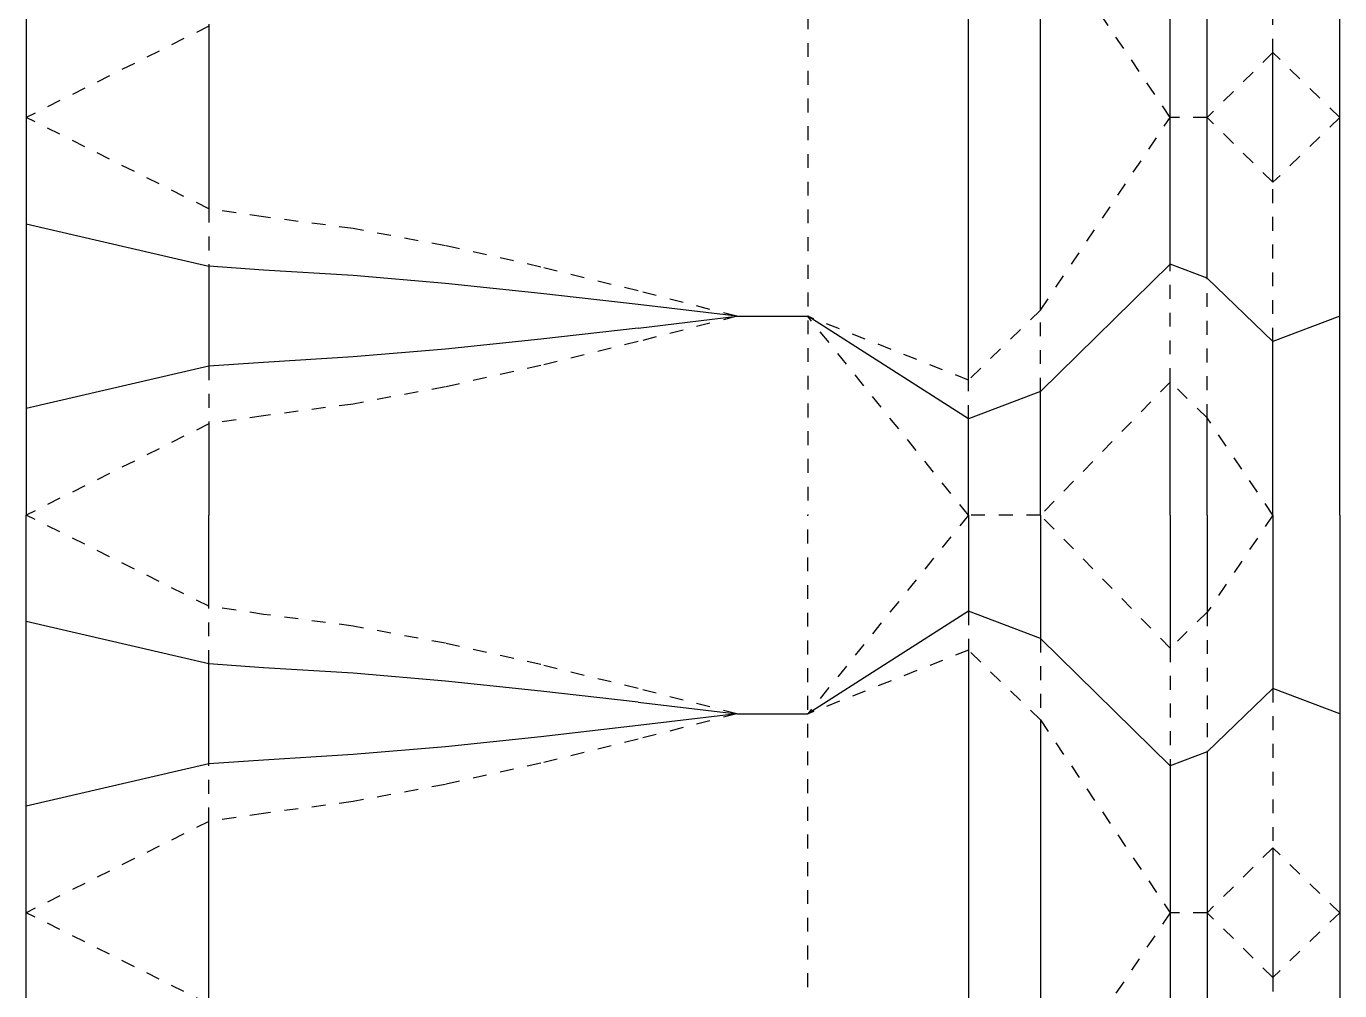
# Model space of a CAD drawing. Extents: x 11 to 192, y -288 to -9.
# Drawn here: x 38.2 to 171.8, y -203.6 to -105.4 of the extents above; entities that cross this region are included whole.
import ezdxf

# ---------------------------------------------------------------- set-up
doc = ezdxf.new("R2010")
doc.units = 0
for name, pattern in [('AI-LINETYPE-1', [2.822222, 1.411111, -1.411111]), ('AI-LINETYPE-10', [2.822222, 1.411111, -1.411111]), ('AI-LINETYPE-100', [2.822222, 1.411111, -1.411111]), ('AI-LINETYPE-101', [2.822222, 1.411111, -1.411111]), ('AI-LINETYPE-102', [2.822222, 1.411111, -1.411111]), ('AI-LINETYPE-103', [2.822222, 1.411111, -1.411111]), ('AI-LINETYPE-104', [2.822222, 1.411111, -1.411111]), ('AI-LINETYPE-105', [2.822222, 1.411111, -1.411111]), ('AI-LINETYPE-110', [2.822222, 1.411111, -1.411111]), ('AI-LINETYPE-111', [2.822222, 1.411111, -1.411111]), ('AI-LINETYPE-130', [2.822222, 1.411111, -1.411111]), ('AI-LINETYPE-131', [2.822222, 1.411111, -1.411111]), ('AI-LINETYPE-132', [2.822222, 1.411111, -1.411111]), ('AI-LINETYPE-133', [2.822222, 1.411111, -1.411111]), ('AI-LINETYPE-134', [2.822222, 1.411111, -1.411111]), ('AI-LINETYPE-135', [2.822222, 1.411111, -1.411111]), ('AI-LINETYPE-136', [2.822222, 1.411111, -1.411111]), ('AI-LINETYPE-147', [2.822222, 1.411111, -1.411111]), ('AI-LINETYPE-15', [2.822222, 1.411111, -1.411111]), ('AI-LINETYPE-16', [2.822222, 1.411111, -1.411111]), ('AI-LINETYPE-173', [2.822222, 1.411111, -1.411111]), ('AI-LINETYPE-174', [2.822222, 1.411111, -1.411111]), ('AI-LINETYPE-175', [2.822222, 1.411111, -1.411111]), ('AI-LINETYPE-176', [2.822222, 1.411111, -1.411111]), ('AI-LINETYPE-177', [2.822222, 1.411111, -1.411111]), ('AI-LINETYPE-178', [2.822222, 1.411111, -1.411111]), ('AI-LINETYPE-179', [2.822222, 1.411111, -1.411111]), ('AI-LINETYPE-180', [2.822222, 1.411111, -1.411111]), ('AI-LINETYPE-181', [2.822222, 1.411111, -1.411111]), ('AI-LINETYPE-182', [2.822222, 1.411111, -1.411111]), ('AI-LINETYPE-183', [2.822222, 1.411111, -1.411111]), ('AI-LINETYPE-184', [2.822222, 1.411111, -1.411111]), ('AI-LINETYPE-185', [2.822222, 1.411111, -1.411111]), ('AI-LINETYPE-186', [2.822222, 1.411111, -1.411111]), ('AI-LINETYPE-187', [2.822222, 1.411111, -1.411111]), ('AI-LINETYPE-188', [2.822222, 1.411111, -1.411111]), ('AI-LINETYPE-189', [2.822222, 1.411111, -1.411111]), ('AI-LINETYPE-190', [2.822222, 1.411111, -1.411111]), ('AI-LINETYPE-2', [2.822222, 1.411111, -1.411111]), ('AI-LINETYPE-3', [2.822222, 1.411111, -1.411111]), ('AI-LINETYPE-35', [2.822222, 1.411111, -1.411111]), ('AI-LINETYPE-36', [2.822222, 1.411111, -1.411111]), ('AI-LINETYPE-37', [2.822222, 1.411111, -1.411111]), ('AI-LINETYPE-38', [2.822222, 1.411111, -1.411111]), ('AI-LINETYPE-39', [2.822222, 1.411111, -1.411111]), ('AI-LINETYPE-4', [2.822222, 1.411111, -1.411111]), ('AI-LINETYPE-40', [2.822222, 1.411111, -1.411111]), ('AI-LINETYPE-41', [2.822222, 1.411111, -1.411111]), ('AI-LINETYPE-5', [2.822222, 1.411111, -1.411111]), ('AI-LINETYPE-52', [2.822222, 1.411111, -1.411111]), ('AI-LINETYPE-53', [2.822222, 1.411111, -1.411111]), ('AI-LINETYPE-6', [2.822222, 1.411111, -1.411111]), ('AI-LINETYPE-7', [2.822222, 1.411111, -1.411111]), ('AI-LINETYPE-78', [2.822222, 1.411111, -1.411111]), ('AI-LINETYPE-79', [2.822222, 1.411111, -1.411111]), ('AI-LINETYPE-8', [2.822222, 1.411111, -1.411111]), ('AI-LINETYPE-80', [2.822222, 1.411111, -1.411111]), ('AI-LINETYPE-81', [2.822222, 1.411111, -1.411111]), ('AI-LINETYPE-82', [2.822222, 1.411111, -1.411111]), ('AI-LINETYPE-83', [2.822222, 1.411111, -1.411111]), ('AI-LINETYPE-84', [2.822222, 1.411111, -1.411111]), ('AI-LINETYPE-85', [2.822222, 1.411111, -1.411111]), ('AI-LINETYPE-86', [2.822222, 1.411111, -1.411111]), ('AI-LINETYPE-87', [2.822222, 1.411111, -1.411111]), ('AI-LINETYPE-88', [2.822222, 1.411111, -1.411111]), ('AI-LINETYPE-89', [2.822222, 1.411111, -1.411111]), ('AI-LINETYPE-9', [2.822222, 1.411111, -1.411111]), ('AI-LINETYPE-90', [2.822222, 1.411111, -1.411111]), ('AI-LINETYPE-91', [2.822222, 1.411111, -1.411111]), ('AI-LINETYPE-92', [2.822222, 1.411111, -1.411111]), ('AI-LINETYPE-93', [2.822222, 1.411111, -1.411111]), ('AI-LINETYPE-94', [2.822222, 1.411111, -1.411111]), ('AI-LINETYPE-95', [2.822222, 1.411111, -1.411111]), ('AI-LINETYPE-96', [2.822222, 1.411111, -1.411111]), ('AI-LINETYPE-97', [2.822222, 1.411111, -1.411111]), ('AI-LINETYPE-98', [2.822222, 1.411111, -1.411111]), ('AI-LINETYPE-99', [2.822222, 1.411111, -1.411111])]:
    doc.linetypes.add(name, pattern=pattern)
for name, color, linetype in [('CUTLINE', 7, 'CONTINUOUS'), ('MOUNTAINLINE', 7, 'CONTINUOUS'), ('VALLEYLINE', 7, 'CONTINUOUS')]:
    doc.layers.add(name, color=color, linetype=linetype)

# ---------------------------------------------------------------- blocks, each defined once
blk = doc.blocks.new('BLOCK_2')
at = {"layer": 'CUTLINE', "color": 7}
blk.add_lwpolyline([(171.85, -155.16), (171.85, -33.73)], dxfattribs=at)
blk = doc.blocks.new('BLOCK_3')
at = {"layer": 'CUTLINE', "color": 7}
blk.add_lwpolyline([(38.16, -33.73), (38.16, -155.16)], dxfattribs=at)
blk = doc.blocks.new('BLOCK_5')
at = {"layer": 'CUTLINE', "color": 7}
blk.add_lwpolyline([(171.85, -155.16), (171.85, -276.58)], dxfattribs=at)
blk = doc.blocks.new('BLOCK_6')
at = {"layer": 'CUTLINE', "color": 7}
blk.add_lwpolyline([(38.16, -276.58), (38.16, -155.16)], dxfattribs=at)
blk = doc.blocks.new('BLOCK_8')
at = {"layer": 'VALLEYLINE', "color": 7, "linetype": 'AI-LINETYPE-1'}
blk.add_lwpolyline([(134.05, -155.16), (117.7, -134.92)], dxfattribs=at)
blk = doc.blocks.new('BLOCK_9')
at = {"layer": 'VALLEYLINE', "color": 7, "linetype": 'AI-LINETYPE-2'}
blk.add_lwpolyline([(154.59, -141.61), (141.38, -155.16)], dxfattribs=at)
blk = doc.blocks.new('BLOCK_10')
at = {"layer": 'VALLEYLINE', "color": 7, "linetype": 'AI-LINETYPE-3'}
blk.add_lwpolyline([(158.36, -145.26), (154.59, -141.61)], dxfattribs=at)
blk = doc.blocks.new('BLOCK_11')
at = {"layer": 'VALLEYLINE', "color": 7, "linetype": 'AI-LINETYPE-4'}
blk.add_lwpolyline([(165.04, -155.16), (158.36, -145.26)], dxfattribs=at)
blk = doc.blocks.new('BLOCK_12')
at = {"layer": 'VALLEYLINE', "color": 7, "linetype": 'AI-LINETYPE-5'}
blk.add_lwpolyline([(154.59, -141.61), (154.59, -129.62)], dxfattribs=at)
blk = doc.blocks.new('BLOCK_13')
at = {"layer": 'VALLEYLINE', "color": 7, "linetype": 'AI-LINETYPE-6'}
blk.add_lwpolyline([(158.36, -145.26), (158.35, -131.05)], dxfattribs=at)
blk = doc.blocks.new('BLOCK_14')
at = {"layer": 'VALLEYLINE', "color": 7, "linetype": 'AI-LINETYPE-7'}
blk.add_lwpolyline([(134.05, -141.41), (117.7, -134.92)], dxfattribs=at)
blk = doc.blocks.new('BLOCK_15')
at = {"layer": 'VALLEYLINE', "color": 7, "linetype": 'AI-LINETYPE-8'}
blk.add_lwpolyline([(134.05, -145.37), (134.05, -141.41)], dxfattribs=at)
blk = doc.blocks.new('BLOCK_16')
at = {"layer": 'VALLEYLINE', "color": 7, "linetype": 'AI-LINETYPE-9'}
blk.add_lwpolyline([(141.38, -142.59), (141.38, -134.3)], dxfattribs=at)
blk = doc.blocks.new('BLOCK_17')
at = {"layer": 'VALLEYLINE', "color": 7, "linetype": 'AI-LINETYPE-10'}
blk.add_lwpolyline([(141.38, -134.3), (134.05, -141.41)], dxfattribs=at)
blk = doc.blocks.new('BLOCK_22')
at = {"layer": 'VALLEYLINE', "color": 7, "linetype": 'AI-LINETYPE-15'}
blk.add_lwpolyline([(154.59, -114.68), (141.38, -95.06)], dxfattribs=at)
blk = doc.blocks.new('BLOCK_23')
at = {"layer": 'VALLEYLINE', "color": 7, "linetype": 'AI-LINETYPE-16'}
blk.add_lwpolyline([(141.38, -134.3), (154.59, -114.68)], dxfattribs=at)
blk = doc.blocks.new('BLOCK_42')
at = {"layer": 'VALLEYLINE', "color": 7, "linetype": 'AI-LINETYPE-35'}
blk.add_lwpolyline([(158.35, -114.68), (154.59, -114.68)], dxfattribs=at)
blk = doc.blocks.new('BLOCK_43')
at = {"layer": 'VALLEYLINE', "color": 7, "linetype": 'AI-LINETYPE-36'}
blk.add_lwpolyline([(165.04, -121.28), (158.35, -114.68)], dxfattribs=at)
blk = doc.blocks.new('BLOCK_44')
at = {"layer": 'VALLEYLINE', "color": 7, "linetype": 'AI-LINETYPE-37'}
blk.add_lwpolyline([(165.04, -137.5), (165.04, -121.28)], dxfattribs=at)
blk = doc.blocks.new('BLOCK_45')
at = {"layer": 'VALLEYLINE', "color": 7, "linetype": 'AI-LINETYPE-38'}
blk.add_lwpolyline([(171.85, -114.68), (165.04, -121.28)], dxfattribs=at)
blk = doc.blocks.new('BLOCK_46')
at = {"layer": 'VALLEYLINE', "color": 7, "linetype": 'AI-LINETYPE-39'}
blk.add_lwpolyline([(165.04, -108.08), (158.35, -114.68)], dxfattribs=at)
blk = doc.blocks.new('BLOCK_47')
at = {"layer": 'VALLEYLINE', "color": 7, "linetype": 'AI-LINETYPE-40'}
blk.add_lwpolyline([(171.85, -114.68), (165.04, -108.08)], dxfattribs=at)
blk = doc.blocks.new('BLOCK_48')
at = {"layer": 'VALLEYLINE', "color": 7, "linetype": 'AI-LINETYPE-41'}
blk.add_lwpolyline([(165.04, -108.08), (165.04, -91.86)], dxfattribs=at)
blk = doc.blocks.new('BLOCK_59')
at = {"layer": 'VALLEYLINE', "color": 7, "linetype": 'AI-LINETYPE-52'}
blk.add_lwpolyline([(56.73, -105.39), (38.16, -114.68)], dxfattribs=at)
blk = doc.blocks.new('BLOCK_60')
at = {"layer": 'VALLEYLINE', "color": 7, "linetype": 'AI-LINETYPE-53'}
blk.add_lwpolyline([(56.73, -99.52), (56.73, -105.39)], dxfattribs=at)
blk = doc.blocks.new('BLOCK_85')
at = {"layer": 'VALLEYLINE', "color": 7, "linetype": 'AI-LINETYPE-78'}
blk.add_lwpolyline([(110.48, -134.92), (100.43, -132.34)], dxfattribs=at)
blk = doc.blocks.new('BLOCK_86')
at = {"layer": 'VALLEYLINE', "color": 7, "linetype": 'AI-LINETYPE-79'}
blk.add_lwpolyline([(100.43, -132.34), (90.52, -129.9)], dxfattribs=at)
blk = doc.blocks.new('BLOCK_87')
at = {"layer": 'VALLEYLINE', "color": 7, "linetype": 'AI-LINETYPE-80'}
blk.add_lwpolyline([(90.52, -129.9), (80.82, -127.74)], dxfattribs=at)
blk = doc.blocks.new('BLOCK_88')
at = {"layer": 'VALLEYLINE', "color": 7, "linetype": 'AI-LINETYPE-81'}
blk.add_lwpolyline([(80.82, -127.74), (71.42, -125.99)], dxfattribs=at)
blk = doc.blocks.new('BLOCK_89')
at = {"layer": 'VALLEYLINE', "color": 7, "linetype": 'AI-LINETYPE-82'}
blk.add_lwpolyline([(71.42, -125.99), (62.3, -124.79)], dxfattribs=at)
blk = doc.blocks.new('BLOCK_90')
at = {"layer": 'VALLEYLINE', "color": 7, "linetype": 'AI-LINETYPE-83'}
blk.add_lwpolyline([(62.3, -124.79), (56.73, -123.97)], dxfattribs=at)
blk = doc.blocks.new('BLOCK_91')
at = {"layer": 'VALLEYLINE', "color": 7, "linetype": 'AI-LINETYPE-84'}
blk.add_lwpolyline([(110.48, -134.92), (100.43, -137.49)], dxfattribs=at)
blk = doc.blocks.new('BLOCK_92')
at = {"layer": 'VALLEYLINE', "color": 7, "linetype": 'AI-LINETYPE-85'}
blk.add_lwpolyline([(100.43, -137.49), (90.52, -139.93)], dxfattribs=at)
blk = doc.blocks.new('BLOCK_93')
at = {"layer": 'VALLEYLINE', "color": 7, "linetype": 'AI-LINETYPE-86'}
blk.add_lwpolyline([(90.52, -139.93), (80.82, -142.1)], dxfattribs=at)
blk = doc.blocks.new('BLOCK_94')
at = {"layer": 'VALLEYLINE', "color": 7, "linetype": 'AI-LINETYPE-87'}
blk.add_lwpolyline([(80.82, -142.1), (71.42, -143.85)], dxfattribs=at)
blk = doc.blocks.new('BLOCK_95')
at = {"layer": 'VALLEYLINE', "color": 7, "linetype": 'AI-LINETYPE-88'}
blk.add_lwpolyline([(71.42, -143.85), (62.3, -145.05)], dxfattribs=at)
blk = doc.blocks.new('BLOCK_96')
at = {"layer": 'VALLEYLINE', "color": 7, "linetype": 'AI-LINETYPE-89'}
blk.add_lwpolyline([(62.3, -145.05), (56.73, -145.87)], dxfattribs=at)
blk = doc.blocks.new('BLOCK_97')
at = {"layer": 'VALLEYLINE', "color": 7, "linetype": 'AI-LINETYPE-90'}
blk.add_lwpolyline([(56.73, -123.97), (38.16, -114.68)], dxfattribs=at)
blk = doc.blocks.new('BLOCK_98')
at = {"layer": 'VALLEYLINE', "color": 7, "linetype": 'AI-LINETYPE-91'}
blk.add_lwpolyline([(56.73, -123.97), (56.73, -129.84)], dxfattribs=at)
blk = doc.blocks.new('BLOCK_99')
at = {"layer": 'VALLEYLINE', "color": 7, "linetype": 'AI-LINETYPE-92'}
blk.add_lwpolyline([(56.73, -145.87), (38.16, -155.16)], dxfattribs=at)
blk = doc.blocks.new('BLOCK_100')
at = {"layer": 'VALLEYLINE', "color": 7, "linetype": 'AI-LINETYPE-93'}
blk.add_lwpolyline([(56.73, -140), (56.73, -145.87)], dxfattribs=at)
blk = doc.blocks.new('BLOCK_101')
at = {"layer": 'VALLEYLINE', "color": 7, "linetype": 'AI-LINETYPE-94'}
blk.add_lwpolyline([(117.7, -33.73), (117.7, -155.16)], dxfattribs=at)
blk = doc.blocks.new('BLOCK_102')
at = {"layer": 'VALLEYLINE', "color": 7, "linetype": 'AI-LINETYPE-95'}
blk.add_lwpolyline([(141.38, -155.15), (134.05, -155.16)], dxfattribs=at)
blk = doc.blocks.new('BLOCK_103')
at = {"layer": 'VALLEYLINE', "color": 7, "linetype": 'AI-LINETYPE-96'}
blk.add_lwpolyline([(134.05, -155.16), (117.7, -175.39)], dxfattribs=at)
blk = doc.blocks.new('BLOCK_104')
at = {"layer": 'VALLEYLINE', "color": 7, "linetype": 'AI-LINETYPE-97'}
blk.add_lwpolyline([(154.59, -168.7), (141.38, -155.16)], dxfattribs=at)
blk = doc.blocks.new('BLOCK_105')
at = {"layer": 'VALLEYLINE', "color": 7, "linetype": 'AI-LINETYPE-98'}
blk.add_lwpolyline([(158.36, -165.05), (154.59, -168.7)], dxfattribs=at)
blk = doc.blocks.new('BLOCK_106')
at = {"layer": 'VALLEYLINE', "color": 7, "linetype": 'AI-LINETYPE-99'}
blk.add_lwpolyline([(165.04, -155.16), (158.36, -165.05)], dxfattribs=at)
blk = doc.blocks.new('BLOCK_107')
at = {"layer": 'VALLEYLINE', "color": 7, "linetype": 'AI-LINETYPE-100'}
blk.add_lwpolyline([(154.59, -168.7), (154.59, -180.69)], dxfattribs=at)
blk = doc.blocks.new('BLOCK_108')
at = {"layer": 'VALLEYLINE', "color": 7, "linetype": 'AI-LINETYPE-101'}
blk.add_lwpolyline([(158.36, -165.05), (158.35, -179.26)], dxfattribs=at)
blk = doc.blocks.new('BLOCK_109')
at = {"layer": 'VALLEYLINE', "color": 7, "linetype": 'AI-LINETYPE-102'}
blk.add_lwpolyline([(134.05, -168.9), (117.7, -175.39)], dxfattribs=at)
blk = doc.blocks.new('BLOCK_110')
at = {"layer": 'VALLEYLINE', "color": 7, "linetype": 'AI-LINETYPE-103'}
blk.add_lwpolyline([(134.05, -164.94), (134.05, -168.9)], dxfattribs=at)
blk = doc.blocks.new('BLOCK_111')
at = {"layer": 'VALLEYLINE', "color": 7, "linetype": 'AI-LINETYPE-104'}
blk.add_lwpolyline([(141.38, -167.72), (141.38, -176.01)], dxfattribs=at)
blk = doc.blocks.new('BLOCK_112')
at = {"layer": 'VALLEYLINE', "color": 7, "linetype": 'AI-LINETYPE-105'}
blk.add_lwpolyline([(141.38, -176.01), (134.05, -168.9)], dxfattribs=at)
blk = doc.blocks.new('BLOCK_117')
at = {"layer": 'VALLEYLINE', "color": 7, "linetype": 'AI-LINETYPE-110'}
blk.add_lwpolyline([(154.59, -195.63), (141.38, -215.25)], dxfattribs=at)
blk = doc.blocks.new('BLOCK_118')
at = {"layer": 'VALLEYLINE', "color": 7, "linetype": 'AI-LINETYPE-111'}
blk.add_lwpolyline([(141.38, -176.01), (154.59, -195.63)], dxfattribs=at)
blk = doc.blocks.new('BLOCK_137')
at = {"layer": 'VALLEYLINE', "color": 7, "linetype": 'AI-LINETYPE-130'}
blk.add_lwpolyline([(158.35, -195.63), (154.59, -195.63)], dxfattribs=at)
blk = doc.blocks.new('BLOCK_138')
at = {"layer": 'VALLEYLINE', "color": 7, "linetype": 'AI-LINETYPE-131'}
blk.add_lwpolyline([(165.04, -189.03), (158.35, -195.63)], dxfattribs=at)
blk = doc.blocks.new('BLOCK_139')
at = {"layer": 'VALLEYLINE', "color": 7, "linetype": 'AI-LINETYPE-132'}
blk.add_lwpolyline([(165.04, -172.81), (165.04, -189.03)], dxfattribs=at)
blk = doc.blocks.new('BLOCK_140')
at = {"layer": 'VALLEYLINE', "color": 7, "linetype": 'AI-LINETYPE-133'}
blk.add_lwpolyline([(171.85, -195.63), (165.04, -189.03)], dxfattribs=at)
blk = doc.blocks.new('BLOCK_141')
at = {"layer": 'VALLEYLINE', "color": 7, "linetype": 'AI-LINETYPE-134'}
blk.add_lwpolyline([(165.04, -202.23), (158.35, -195.63)], dxfattribs=at)
blk = doc.blocks.new('BLOCK_142')
at = {"layer": 'VALLEYLINE', "color": 7, "linetype": 'AI-LINETYPE-135'}
blk.add_lwpolyline([(171.85, -195.63), (165.04, -202.23)], dxfattribs=at)
blk = doc.blocks.new('BLOCK_143')
at = {"layer": 'VALLEYLINE', "color": 7, "linetype": 'AI-LINETYPE-136'}
blk.add_lwpolyline([(165.04, -202.23), (165.04, -218.45)], dxfattribs=at)
blk = doc.blocks.new('BLOCK_154')
at = {"layer": 'VALLEYLINE', "color": 7, "linetype": 'AI-LINETYPE-147'}
blk.add_lwpolyline([(56.73, -204.92), (38.16, -195.63)], dxfattribs=at)
blk = doc.blocks.new('BLOCK_180')
at = {"layer": 'VALLEYLINE', "color": 7, "linetype": 'AI-LINETYPE-173'}
blk.add_lwpolyline([(110.48, -175.39), (100.43, -177.97)], dxfattribs=at)
blk = doc.blocks.new('BLOCK_181')
at = {"layer": 'VALLEYLINE', "color": 7, "linetype": 'AI-LINETYPE-174'}
blk.add_lwpolyline([(100.43, -177.97), (90.52, -180.41)], dxfattribs=at)
blk = doc.blocks.new('BLOCK_182')
at = {"layer": 'VALLEYLINE', "color": 7, "linetype": 'AI-LINETYPE-175'}
blk.add_lwpolyline([(90.52, -180.41), (80.82, -182.57)], dxfattribs=at)
blk = doc.blocks.new('BLOCK_183')
at = {"layer": 'VALLEYLINE', "color": 7, "linetype": 'AI-LINETYPE-176'}
blk.add_lwpolyline([(80.82, -182.57), (71.42, -184.32)], dxfattribs=at)
blk = doc.blocks.new('BLOCK_184')
at = {"layer": 'VALLEYLINE', "color": 7, "linetype": 'AI-LINETYPE-177'}
blk.add_lwpolyline([(71.42, -184.32), (62.3, -185.52)], dxfattribs=at)
blk = doc.blocks.new('BLOCK_185')
at = {"layer": 'VALLEYLINE', "color": 7, "linetype": 'AI-LINETYPE-178'}
blk.add_lwpolyline([(62.3, -185.52), (56.73, -186.34)], dxfattribs=at)
blk = doc.blocks.new('BLOCK_186')
at = {"layer": 'VALLEYLINE', "color": 7, "linetype": 'AI-LINETYPE-179'}
blk.add_lwpolyline([(110.48, -175.39), (100.43, -172.82)], dxfattribs=at)
blk = doc.blocks.new('BLOCK_187')
at = {"layer": 'VALLEYLINE', "color": 7, "linetype": 'AI-LINETYPE-180'}
blk.add_lwpolyline([(100.43, -172.82), (90.52, -170.38)], dxfattribs=at)
blk = doc.blocks.new('BLOCK_188')
at = {"layer": 'VALLEYLINE', "color": 7, "linetype": 'AI-LINETYPE-181'}
blk.add_lwpolyline([(90.52, -170.38), (80.82, -168.21)], dxfattribs=at)
blk = doc.blocks.new('BLOCK_189')
at = {"layer": 'VALLEYLINE', "color": 7, "linetype": 'AI-LINETYPE-182'}
blk.add_lwpolyline([(80.82, -168.21), (71.42, -166.46)], dxfattribs=at)
blk = doc.blocks.new('BLOCK_190')
at = {"layer": 'VALLEYLINE', "color": 7, "linetype": 'AI-LINETYPE-183'}
blk.add_lwpolyline([(71.42, -166.46), (62.3, -165.26)], dxfattribs=at)
blk = doc.blocks.new('BLOCK_191')
at = {"layer": 'VALLEYLINE', "color": 7, "linetype": 'AI-LINETYPE-184'}
blk.add_lwpolyline([(62.3, -165.26), (56.73, -164.44)], dxfattribs=at)
blk = doc.blocks.new('BLOCK_192')
at = {"layer": 'VALLEYLINE', "color": 7, "linetype": 'AI-LINETYPE-185'}
blk.add_lwpolyline([(56.73, -186.34), (38.16, -195.63)], dxfattribs=at)
blk = doc.blocks.new('BLOCK_193')
at = {"layer": 'VALLEYLINE', "color": 7, "linetype": 'AI-LINETYPE-186'}
blk.add_lwpolyline([(56.73, -186.34), (56.73, -180.48)], dxfattribs=at)
blk = doc.blocks.new('BLOCK_194')
at = {"layer": 'VALLEYLINE', "color": 7, "linetype": 'AI-LINETYPE-187'}
blk.add_lwpolyline([(56.73, -164.44), (38.16, -155.16)], dxfattribs=at)
blk = doc.blocks.new('BLOCK_195')
at = {"layer": 'VALLEYLINE', "color": 7, "linetype": 'AI-LINETYPE-188'}
blk.add_lwpolyline([(56.73, -170.31), (56.73, -164.44)], dxfattribs=at)
blk = doc.blocks.new('BLOCK_196')
at = {"layer": 'VALLEYLINE', "color": 7, "linetype": 'AI-LINETYPE-189'}
blk.add_lwpolyline([(117.7, -276.58), (117.7, -155.16)], dxfattribs=at)
blk = doc.blocks.new('BLOCK_197')
at = {"layer": 'VALLEYLINE', "color": 7, "linetype": 'AI-LINETYPE-190'}
blk.add_lwpolyline([(141.38, -155.16), (134.05, -155.16)], dxfattribs=at)
blk = doc.blocks.new('BLOCK_198')
at = {"layer": 'MOUNTAINLINE', "color": 7}
blk.add_lwpolyline([(154.59, -155.16), (154.59, -141.61)], dxfattribs=at)
blk = doc.blocks.new('BLOCK_199')
at = {"layer": 'MOUNTAINLINE', "color": 7}
blk.add_lwpolyline([(158.36, -155.16), (158.36, -145.26)], dxfattribs=at)
blk = doc.blocks.new('BLOCK_200')
at = {"layer": 'MOUNTAINLINE', "color": 7}
blk.add_lwpolyline([(134.05, -145.37), (117.7, -134.92)], dxfattribs=at)
blk = doc.blocks.new('BLOCK_201')
at = {"layer": 'MOUNTAINLINE', "color": 7}
blk.add_lwpolyline([(134.05, -155.16), (134.05, -145.37)], dxfattribs=at)
blk = doc.blocks.new('BLOCK_202')
at = {"layer": 'MOUNTAINLINE', "color": 7}
blk.add_lwpolyline([(141.38, -155.16), (141.38, -142.59)], dxfattribs=at)
blk = doc.blocks.new('BLOCK_203')
at = {"layer": 'MOUNTAINLINE', "color": 7}
blk.add_lwpolyline([(141.38, -142.59), (134.05, -145.37)], dxfattribs=at)
blk = doc.blocks.new('BLOCK_204')
at = {"layer": 'MOUNTAINLINE', "color": 7}
blk.add_lwpolyline([(154.59, -129.62), (141.38, -142.59)], dxfattribs=at)
blk = doc.blocks.new('BLOCK_205')
at = {"layer": 'MOUNTAINLINE', "color": 7}
blk.add_lwpolyline([(158.35, -131.05), (154.59, -129.62)], dxfattribs=at)
blk = doc.blocks.new('BLOCK_206')
at = {"layer": 'MOUNTAINLINE', "color": 7}
blk.add_lwpolyline([(165.04, -137.5), (158.35, -131.05)], dxfattribs=at)
blk = doc.blocks.new('BLOCK_207')
at = {"layer": 'MOUNTAINLINE', "color": 7}
blk.add_lwpolyline([(165.04, -155.16), (165.04, -137.5)], dxfattribs=at)
blk = doc.blocks.new('BLOCK_210')
at = {"layer": 'MOUNTAINLINE', "color": 7}
blk.add_lwpolyline([(134.05, -141.41), (134.05, -87.95)], dxfattribs=at)
blk = doc.blocks.new('BLOCK_211')
at = {"layer": 'MOUNTAINLINE', "color": 7}
blk.add_lwpolyline([(141.38, -134.3), (141.38, -95.06)], dxfattribs=at)
blk = doc.blocks.new('BLOCK_213')
at = {"layer": 'MOUNTAINLINE', "color": 7}
blk.add_lwpolyline([(154.59, -114.68), (154.59, -99.74)], dxfattribs=at)
blk = doc.blocks.new('BLOCK_214')
at = {"layer": 'MOUNTAINLINE', "color": 7}
blk.add_lwpolyline([(154.59, -129.62), (154.59, -114.68)], dxfattribs=at)
blk = doc.blocks.new('BLOCK_233')
at = {"layer": 'MOUNTAINLINE', "color": 7}
blk.add_lwpolyline([(171.85, -134.92), (165.04, -137.5)], dxfattribs=at)
blk = doc.blocks.new('BLOCK_234')
at = {"layer": 'MOUNTAINLINE', "color": 7}
blk.add_lwpolyline([(158.35, -131.05), (158.35, -114.68)], dxfattribs=at)
blk = doc.blocks.new('BLOCK_235')
at = {"layer": 'MOUNTAINLINE', "color": 7}
blk.add_lwpolyline([(165.04, -121.28), (165.04, -108.08)], dxfattribs=at)
blk = doc.blocks.new('BLOCK_236')
at = {"layer": 'MOUNTAINLINE', "color": 7}
blk.add_lwpolyline([(158.35, -114.68), (158.35, -98.31)], dxfattribs=at)
blk = doc.blocks.new('BLOCK_265')
at = {"layer": 'MOUNTAINLINE', "color": 7}
blk.add_lwpolyline([(110.48, -134.92), (100.43, -133.72)], dxfattribs=at)
blk = doc.blocks.new('BLOCK_266')
at = {"layer": 'MOUNTAINLINE', "color": 7}
blk.add_lwpolyline([(100.43, -133.72), (90.52, -132.59)], dxfattribs=at)
blk = doc.blocks.new('BLOCK_267')
at = {"layer": 'MOUNTAINLINE', "color": 7}
blk.add_lwpolyline([(90.52, -132.59), (80.82, -131.59)], dxfattribs=at)
blk = doc.blocks.new('BLOCK_268')
at = {"layer": 'MOUNTAINLINE', "color": 7}
blk.add_lwpolyline([(80.82, -131.59), (71.42, -130.77)], dxfattribs=at)
blk = doc.blocks.new('BLOCK_269')
at = {"layer": 'MOUNTAINLINE', "color": 7}
blk.add_lwpolyline([(71.42, -130.77), (62.3, -130.22)], dxfattribs=at)
blk = doc.blocks.new('BLOCK_270')
at = {"layer": 'MOUNTAINLINE', "color": 7}
blk.add_lwpolyline([(62.3, -130.22), (56.73, -129.83)], dxfattribs=at)
blk = doc.blocks.new('BLOCK_271')
at = {"layer": 'MOUNTAINLINE', "color": 7}
for points in [[(100.43, -136.11), (110.48, -134.92)], [(117.7, -134.92), (117.7, -134.92)]]:
    blk.add_lwpolyline(points, dxfattribs=at)
blk = doc.blocks.new('BLOCK_272')
at = {"layer": 'MOUNTAINLINE', "color": 7}
blk.add_lwpolyline([(100.43, -136.11), (90.52, -137.25)], dxfattribs=at)
blk = doc.blocks.new('BLOCK_273')
at = {"layer": 'MOUNTAINLINE', "color": 7}
blk.add_lwpolyline([(90.52, -137.25), (80.82, -138.25)], dxfattribs=at)
blk = doc.blocks.new('BLOCK_274')
at = {"layer": 'MOUNTAINLINE', "color": 7}
blk.add_lwpolyline([(80.82, -138.25), (71.42, -139.06)], dxfattribs=at)
blk = doc.blocks.new('BLOCK_275')
at = {"layer": 'MOUNTAINLINE', "color": 7}
blk.add_lwpolyline([(71.42, -139.06), (62.3, -139.62)], dxfattribs=at)
blk = doc.blocks.new('BLOCK_276')
at = {"layer": 'MOUNTAINLINE', "color": 7}
blk.add_lwpolyline([(62.3, -139.62), (56.73, -140)], dxfattribs=at)
blk = doc.blocks.new('BLOCK_287')
at = {"layer": 'MOUNTAINLINE', "color": 7}
blk.add_lwpolyline([(56.73, -129.84), (38.16, -125.53)], dxfattribs=at)
blk = doc.blocks.new('BLOCK_288')
at = {"layer": 'MOUNTAINLINE', "color": 7}
blk.add_lwpolyline([(56.73, -105.39), (56.73, -123.97)], dxfattribs=at)
blk = doc.blocks.new('BLOCK_289')
at = {"layer": 'MOUNTAINLINE', "color": 7}
blk.add_lwpolyline([(56.73, -129.84), (56.73, -134.92)], dxfattribs=at)
blk = doc.blocks.new('BLOCK_290')
at = {"layer": 'MOUNTAINLINE', "color": 7}
blk.add_lwpolyline([(56.73, -140), (38.16, -144.31)], dxfattribs=at)
blk = doc.blocks.new('BLOCK_291')
at = {"layer": 'MOUNTAINLINE', "color": 7}
blk.add_lwpolyline([(56.73, -134.92), (56.73, -140)], dxfattribs=at)
blk = doc.blocks.new('BLOCK_292')
at = {"layer": 'MOUNTAINLINE', "color": 7}
blk.add_lwpolyline([(56.73, -145.87), (56.73, -155.16)], dxfattribs=at)
blk = doc.blocks.new('BLOCK_293')
at = {"layer": 'MOUNTAINLINE', "color": 7}
blk.add_lwpolyline([(154.59, -155.16), (154.59, -168.7)], dxfattribs=at)
blk = doc.blocks.new('BLOCK_294')
at = {"layer": 'MOUNTAINLINE', "color": 7}
blk.add_lwpolyline([(158.36, -155.16), (158.36, -165.05)], dxfattribs=at)
blk = doc.blocks.new('BLOCK_295')
at = {"layer": 'MOUNTAINLINE', "color": 7}
blk.add_lwpolyline([(134.05, -164.94), (117.7, -175.39)], dxfattribs=at)
blk = doc.blocks.new('BLOCK_296')
at = {"layer": 'MOUNTAINLINE', "color": 7}
blk.add_lwpolyline([(134.05, -155.16), (134.05, -164.94)], dxfattribs=at)
blk = doc.blocks.new('BLOCK_297')
at = {"layer": 'MOUNTAINLINE', "color": 7}
blk.add_lwpolyline([(141.38, -155.16), (141.38, -167.72)], dxfattribs=at)
blk = doc.blocks.new('BLOCK_298')
at = {"layer": 'MOUNTAINLINE', "color": 7}
blk.add_lwpolyline([(141.38, -167.72), (134.05, -164.94)], dxfattribs=at)
blk = doc.blocks.new('BLOCK_299')
at = {"layer": 'MOUNTAINLINE', "color": 7}
blk.add_lwpolyline([(154.59, -180.69), (141.38, -167.72)], dxfattribs=at)
blk = doc.blocks.new('BLOCK_300')
at = {"layer": 'MOUNTAINLINE', "color": 7}
blk.add_lwpolyline([(158.35, -179.26), (154.59, -180.69)], dxfattribs=at)
blk = doc.blocks.new('BLOCK_301')
at = {"layer": 'MOUNTAINLINE', "color": 7}
blk.add_lwpolyline([(165.04, -172.81), (158.35, -179.26)], dxfattribs=at)
blk = doc.blocks.new('BLOCK_302')
at = {"layer": 'MOUNTAINLINE', "color": 7}
blk.add_lwpolyline([(165.04, -155.16), (165.04, -172.81)], dxfattribs=at)
blk = doc.blocks.new('BLOCK_305')
at = {"layer": 'MOUNTAINLINE', "color": 7}
blk.add_lwpolyline([(134.05, -168.9), (134.05, -222.36)], dxfattribs=at)
blk = doc.blocks.new('BLOCK_306')
at = {"layer": 'MOUNTAINLINE', "color": 7}
blk.add_lwpolyline([(141.38, -176.01), (141.38, -215.25)], dxfattribs=at)
blk = doc.blocks.new('BLOCK_308')
at = {"layer": 'MOUNTAINLINE', "color": 7}
blk.add_lwpolyline([(154.59, -195.63), (154.59, -210.57)], dxfattribs=at)
blk = doc.blocks.new('BLOCK_309')
at = {"layer": 'MOUNTAINLINE', "color": 7}
blk.add_lwpolyline([(154.59, -180.69), (154.59, -195.63)], dxfattribs=at)
blk = doc.blocks.new('BLOCK_328')
at = {"layer": 'MOUNTAINLINE', "color": 7}
blk.add_lwpolyline([(171.85, -175.39), (165.04, -172.81)], dxfattribs=at)
blk = doc.blocks.new('BLOCK_329')
at = {"layer": 'MOUNTAINLINE', "color": 7}
blk.add_lwpolyline([(158.35, -179.26), (158.35, -195.63)], dxfattribs=at)
blk = doc.blocks.new('BLOCK_330')
at = {"layer": 'MOUNTAINLINE', "color": 7}
blk.add_lwpolyline([(165.04, -189.03), (165.04, -202.23)], dxfattribs=at)
blk = doc.blocks.new('BLOCK_331')
at = {"layer": 'MOUNTAINLINE', "color": 7}
blk.add_lwpolyline([(158.35, -195.63), (158.35, -212)], dxfattribs=at)
blk = doc.blocks.new('BLOCK_360')
at = {"layer": 'MOUNTAINLINE', "color": 7}
blk.add_lwpolyline([(110.48, -175.39), (100.43, -176.59)], dxfattribs=at)
blk = doc.blocks.new('BLOCK_361')
at = {"layer": 'MOUNTAINLINE', "color": 7}
blk.add_lwpolyline([(100.43, -176.59), (90.52, -177.72)], dxfattribs=at)
blk = doc.blocks.new('BLOCK_362')
at = {"layer": 'MOUNTAINLINE', "color": 7}
blk.add_lwpolyline([(90.52, -177.72), (80.82, -178.73)], dxfattribs=at)
blk = doc.blocks.new('BLOCK_363')
at = {"layer": 'MOUNTAINLINE', "color": 7}
blk.add_lwpolyline([(80.82, -178.73), (71.42, -179.54)], dxfattribs=at)
blk = doc.blocks.new('BLOCK_364')
at = {"layer": 'MOUNTAINLINE', "color": 7}
blk.add_lwpolyline([(71.42, -179.54), (62.3, -180.09)], dxfattribs=at)
blk = doc.blocks.new('BLOCK_365')
at = {"layer": 'MOUNTAINLINE', "color": 7}
blk.add_lwpolyline([(62.3, -180.09), (56.73, -180.48)], dxfattribs=at)
blk = doc.blocks.new('BLOCK_366')
at = {"layer": 'MOUNTAINLINE', "color": 7}
for points in [[(100.43, -174.2), (110.48, -175.39)], [(117.7, -175.39), (117.7, -175.39)]]:
    blk.add_lwpolyline(points, dxfattribs=at)
blk = doc.blocks.new('BLOCK_367')
at = {"layer": 'MOUNTAINLINE', "color": 7}
blk.add_lwpolyline([(100.43, -174.2), (90.52, -173.07)], dxfattribs=at)
blk = doc.blocks.new('BLOCK_368')
at = {"layer": 'MOUNTAINLINE', "color": 7}
blk.add_lwpolyline([(90.52, -173.07), (80.82, -172.06)], dxfattribs=at)
blk = doc.blocks.new('BLOCK_369')
at = {"layer": 'MOUNTAINLINE', "color": 7}
blk.add_lwpolyline([(80.82, -172.06), (71.42, -171.25)], dxfattribs=at)
blk = doc.blocks.new('BLOCK_370')
at = {"layer": 'MOUNTAINLINE', "color": 7}
blk.add_lwpolyline([(71.42, -171.25), (62.3, -170.69)], dxfattribs=at)
blk = doc.blocks.new('BLOCK_371')
at = {"layer": 'MOUNTAINLINE', "color": 7}
blk.add_lwpolyline([(62.3, -170.69), (56.73, -170.31)], dxfattribs=at)
blk = doc.blocks.new('BLOCK_382')
at = {"layer": 'MOUNTAINLINE', "color": 7}
blk.add_lwpolyline([(56.73, -180.48), (38.16, -184.79)], dxfattribs=at)
blk = doc.blocks.new('BLOCK_383')
at = {"layer": 'MOUNTAINLINE', "color": 7}
blk.add_lwpolyline([(56.73, -204.92), (56.73, -186.34)], dxfattribs=at)
blk = doc.blocks.new('BLOCK_384')
at = {"layer": 'MOUNTAINLINE', "color": 7}
blk.add_lwpolyline([(56.73, -180.48), (56.73, -175.39)], dxfattribs=at)
blk = doc.blocks.new('BLOCK_385')
at = {"layer": 'MOUNTAINLINE', "color": 7}
blk.add_lwpolyline([(56.73, -170.31), (38.16, -166)], dxfattribs=at)
blk = doc.blocks.new('BLOCK_386')
at = {"layer": 'MOUNTAINLINE', "color": 7}
blk.add_lwpolyline([(56.73, -175.39), (56.73, -170.31)], dxfattribs=at)
blk = doc.blocks.new('BLOCK_387')
at = {"layer": 'MOUNTAINLINE', "color": 7}
blk.add_lwpolyline([(56.73, -164.44), (56.73, -155.16)], dxfattribs=at)

msp = doc.modelspace()

# ---------------------------------------------------------------- linework, layer by layer
at = {"layer": 'MOUNTAINLINE', "color": 7}
for points in [[(110.48, -134.92), (117.7, -134.92)], [(110.48, -175.39), (117.7, -175.39)]]:
    msp.add_lwpolyline(points, dxfattribs=at)

# ---------------------------------------------------------------- block references
at = {"layer": 'CUTLINE'}
for name in ['BLOCK_3', 'BLOCK_2', 'BLOCK_6', 'BLOCK_5']:
    msp.add_blockref(name, (0, 0), dxfattribs=at)
at = {"layer": 'MOUNTAINLINE'}
for name in ['BLOCK_210', 'BLOCK_211', 'BLOCK_236', 'BLOCK_213', 'BLOCK_288', 'BLOCK_235', 'BLOCK_214', 'BLOCK_234', 'BLOCK_287', 'BLOCK_204', 'BLOCK_205', 'BLOCK_270', 'BLOCK_289', 'BLOCK_269', 'BLOCK_268', 'BLOCK_267', 'BLOCK_206', 'BLOCK_266', 'BLOCK_291', 'BLOCK_265', 'BLOCK_271', 'BLOCK_200', 'BLOCK_233', 'BLOCK_272', 'BLOCK_273', 'BLOCK_207', 'BLOCK_274', 'BLOCK_290', 'BLOCK_276', 'BLOCK_275', 'BLOCK_198', 'BLOCK_203', 'BLOCK_202', 'BLOCK_201', 'BLOCK_199', 'BLOCK_292', 'BLOCK_387', 'BLOCK_296', 'BLOCK_297', 'BLOCK_293', 'BLOCK_294', 'BLOCK_302', 'BLOCK_295', 'BLOCK_298', 'BLOCK_385', 'BLOCK_299', 'BLOCK_305', 'BLOCK_371', 'BLOCK_386', 'BLOCK_370', 'BLOCK_369', 'BLOCK_368', 'BLOCK_367', 'BLOCK_301', 'BLOCK_328', 'BLOCK_366', 'BLOCK_384', 'BLOCK_360', 'BLOCK_306', 'BLOCK_362', 'BLOCK_361', 'BLOCK_363', 'BLOCK_382', 'BLOCK_365', 'BLOCK_364', 'BLOCK_300', 'BLOCK_329', 'BLOCK_309', 'BLOCK_383', 'BLOCK_330', 'BLOCK_308', 'BLOCK_331']:
    msp.add_blockref(name, (0, 0), dxfattribs=at)
at = {"layer": 'VALLEYLINE'}
for name in ['BLOCK_101', 'BLOCK_48', 'BLOCK_22', 'BLOCK_60', 'BLOCK_59', 'BLOCK_46', 'BLOCK_47', 'BLOCK_97', 'BLOCK_23', 'BLOCK_42', 'BLOCK_43', 'BLOCK_45', 'BLOCK_44', 'BLOCK_90', 'BLOCK_98', 'BLOCK_89', 'BLOCK_88', 'BLOCK_87', 'BLOCK_12', 'BLOCK_86', 'BLOCK_85', 'BLOCK_13', 'BLOCK_91', 'BLOCK_8', 'BLOCK_14', 'BLOCK_17', 'BLOCK_16', 'BLOCK_92', 'BLOCK_100', 'BLOCK_93', 'BLOCK_15', 'BLOCK_9', 'BLOCK_10', 'BLOCK_94', 'BLOCK_95', 'BLOCK_96', 'BLOCK_11', 'BLOCK_99', 'BLOCK_194', 'BLOCK_103', 'BLOCK_196', 'BLOCK_102', 'BLOCK_197', 'BLOCK_104', 'BLOCK_106', 'BLOCK_191', 'BLOCK_195', 'BLOCK_190', 'BLOCK_110', 'BLOCK_105', 'BLOCK_108', 'BLOCK_189', 'BLOCK_188', 'BLOCK_111', 'BLOCK_109', 'BLOCK_112', 'BLOCK_107', 'BLOCK_187', 'BLOCK_186', 'BLOCK_139', 'BLOCK_180', 'BLOCK_118', 'BLOCK_181', 'BLOCK_193', 'BLOCK_182', 'BLOCK_183', 'BLOCK_184', 'BLOCK_185', 'BLOCK_192', 'BLOCK_138', 'BLOCK_140', 'BLOCK_154', 'BLOCK_117', 'BLOCK_137', 'BLOCK_141', 'BLOCK_142', 'BLOCK_143']:
    msp.add_blockref(name, (0, 0), dxfattribs=at)

doc.saveas('drawing.dxf')
